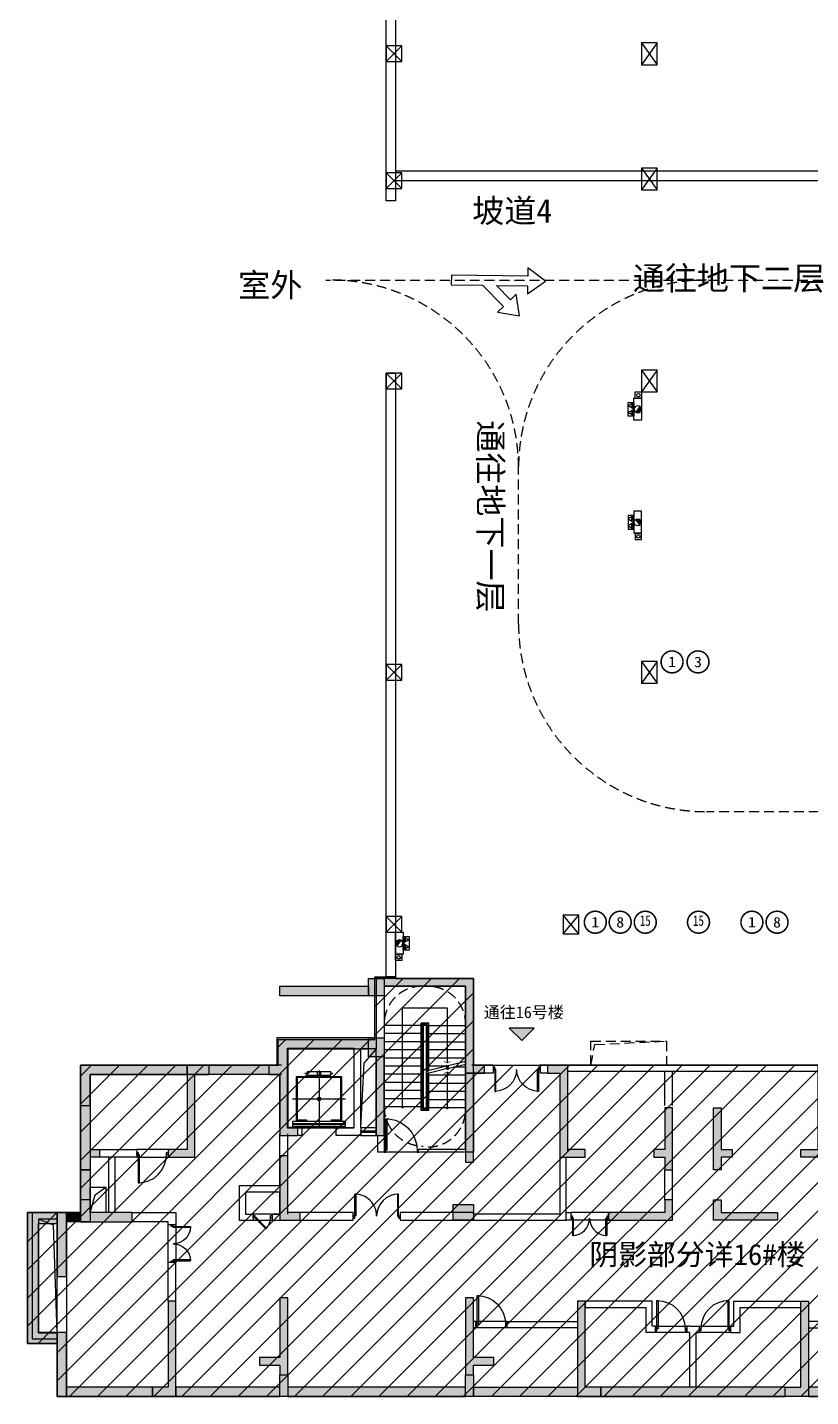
# Model space of a CAD drawing. Header units: millimetres. Extents: x -248992 to 1906102, y -24098 to 332602.
# Drawn here: x 739262 to 764266, y 94925 to 138641 of the extents above; entities that cross this region are included whole.
import ezdxf
from ezdxf.enums import TextEntityAlignment as Align

# ---------------------------------------------------------------- set-up
doc = ezdxf.new("R2010")
doc.units = ezdxf.units.MM
doc.header["$LTSCALE"] = 100
for name, pattern in [('A6-DK-B1F$0$HIDDEN2', [4.7625, 3.175, -1.5875]), ('X-BF-16$0$HIDDEN2', [4.7625, 3.175, -1.5875]), ('X-CORE-BF$0$HIDDEN2', [4.7625, 3.175, -1.5875]), ('X-CORE-BF$0$XG-14CORE-SF$0$X1-CORE-SF$0$HIDDEN2', [4.7625, 3.175, -1.5875])]:
    doc.linetypes.add(name, pattern=pattern)
for name, color, linetype in [('-ACO-TTLB', 153, 'Continuous'), ('16#-W-B1F$0$S-WALL-S', 4, 'Continuous'), ('16#-WTC-B1F$0$S-HATCH-X', 251, 'Continuous'), ('16#-WTC-B1F$0$S-WALL-S', 4, 'Continuous'), ('A-HATCH', 251, 'Continuous'), ('A-ROOM-IDEN', 31, 'Continuous'), ('A-WIND-IDEN', 244, 'Continuous'), ('A6-DK-B1F$0$A-TRACK', 77, 'A6-DK-B1F$0$HIDDEN2'), ('A6-W-B1$0$S-WALL-S', 4, 'Continuous'), ('TP-DK-1(xhs)$0$P-J-DIM-L', 70, 'Continuous'), ('TP-DK-1(xhs)$0$P-X-L', 240, 'Continuous'), ('TP-DK-1(xhs)$0$P-X-M', 2, 'Continuous'), ('TP-DK-1(xhs)$0$P-X-X', 1, 'Continuous'), ('X-BF-16$0$A-DOOR', 190, 'Continuous'), ('X-BF-16$0$A-ROOF', 140, 'Continuous'), ('X-BF-16$0$A-STAIR', 142, 'Continuous'), ('X-BF-16$0$A-WALL', 2, 'Continuous'), ('X-BF-16$0$xref(dwg引用图层)', 7, 'Continuous'), ('X-BF-16$0$XU-CORE-1F-N$0$A-DOOR', 190, 'Continuous'), ('X-BF-16$0$XU-CORE-SF$0$A-DOOR', 190, 'Continuous'), ('X-CORE-BF$0$A-HOLE-FLOR', 242, 'Continuous'), ('X-CORE-BF$0$A-INDEX', 134, 'Continuous'), ('X-CORE-BF$0$A-RAIL', 55, 'Continuous'), ('X-CORE-BF$0$A-STAIR', 142, 'Continuous'), ('X-CORE-BF$0$A-WALL', 2, 'Continuous'), ('X-CORE-BF$0$XU-CORE-28F-1F$0$A-STAIR', 142, 'Continuous'), ('X-CORE-BF$0$XU-CORE-SF$0$A-EVTR', 193, 'Continuous'), ('X-CORE-BF$0$XU-CORE-SF$0$XU-CORE-SF$0$A-DOOR', 190, 'Continuous'), ('X-CORE-BF$0$XU-CORE-SF$0$XU-CORE-SF$0$A-SILL', 135, 'Continuous'), ('X-CORE-BF$0$XU-CORE-SF$0$XU-CORE-SF$0$A-STAIR', 142, 'Continuous'), ('X-CORE-BF$0$XU-CORE-SF$0$XU-CORE-SF$0$A-WIND', 126, 'Continuous'), ('xref(dwg引用图层)', 7, 'Continuous')]:
    doc.layers.add(name, color=color, linetype=linetype)
doc.layers.add('A6-W-B1$0$S-EDIT', color=241, linetype='Continuous', plot=False)
doc.layers.add('X-CORE-BF$0$XG-14CORE-SF$0$X1-CORE-SF$0$-ACO-PLTW', color=220, linetype='X-CORE-BF$0$XG-14CORE-SF$0$X1-CORE-SF$0$HIDDEN2', plot=False)
doc.layers.add('LVTRY', color=6, linetype='Continuous', lineweight=18)
doc.layers.add('PUB_TEXT', color=7, linetype='Continuous', lineweight=15)
doc.styles.add('-黑体', font='simhei.ttf')
doc.styles.add('华文细黑', font='STXIHEI.TTF')

# ---------------------------------------------------------------- blocks, each defined once
blk = doc.blocks.new('*U285')
at = {"color": 0, "linetype": 'ByBlock', "lineweight": -2}
for points in [[(-85, 935), (-85, 35), (-50, 35), (-50, 935)], [(-1000, 35), (-950, 35), (-950, -35), (-1000, -35)], [(-50, 35), (0, 35), (0, -35), (-50, -35)]]:
    blk.add_lwpolyline(points, close=True, dxfattribs=at)
blk.add_arc((-50, 35), 900, 90, 180, dxfattribs=at)
blk = doc.blocks.new('*U291')
at = {"linetype": 'ByBlock', "lineweight": -2}
for points in [[(86, 735), (85, 35), (50, 35), (51, 735)], [(1416, 734), (1415, 34), (1450, 34), (1451, 734)], [(0, 35), (50, 35), (50, -35), (0, -35)], [(1450, 34), (1500, 34), (1500, -36), (1450, -36)]]:
    blk.add_lwpolyline(points, close=True, dxfattribs=at)
for centre, start, end in [((50, 35), 359.9503, 89.9503), ((1450, 34), 89.9503, 179.9503)]:
    blk.add_arc(centre, 700, start, end, dxfattribs=at)
blk = doc.blocks.new('X-CORE-BF$0$XU-CORE-SF$0$A-EVTR-a')
for p, q in [((-430, 1700), (-430, 1750)), ((0, 1825), (0, 0)), ((430, 1700), (430, 1750)), ((-380, 1725), (-430, 1725)), ((380, 1725), (430, 1725)), ((844, 915), (-844, 915)), ((550, 0), (-550, 0))]:
    blk.add_line(p, q)
for points in [[(-380, 1775), (380, 1775), (380, 1675), (-380, 1675)], [(844, 190), (844, 130), (-844, 130), (-844, 190)], [(844, 100), (844, 40), (-844, 40), (-844, 100)]]:
    blk.add_lwpolyline(points, close=True)
for points in [[(-731, 190), (-731, 1625), (731, 1625), (731, 190)], [(-700, 245), (-700, 1595), (700, 1595), (700, 245)], [(-400, 245), (-700, 245)], [(-400, 190), (-400, 245)], [(700, 245), (400, 245)], [(400, 245), (400, 190)]]:
    blk.add_lwpolyline(points)
blk.add_circle((0, 1725), 60)
blk.add_ellipse((0, 915), major_axis=(-60.1, 0), ratio=0.918919, start_param=-1.570796, end_param=4.712389)
blk = doc.blocks.new('*U236')
for p, q in [((-25, 0), (-25, 490)), ((25, 0), (25, 490))]:
    blk.add_line(p, q)
for points in [[(25, 490), (-25, 490), (-25, 440), (25, 440)], [(25, 490), (-25, 490), (-25, 440), (25, 440)], [(22, 487), (-22, 487), (-22, 443), (22, 443)], [(22, 487), (-22, 487), (-22, 443), (22, 443)], [(16, 395), (13, 395), (13, 399), (-16, 445), (-16, 450), (-13, 450), (-13, 446), (16, 400), (16, 395)], [(25, 0), (-25, 0), (-25, 50), (25, 50)], [(25, 0), (-25, 0), (-25, 50), (25, 50)], [(22, 3), (-22, 3), (-22, 47), (22, 47)], [(22, 3), (-22, 3), (-22, 47), (22, 47)], [(16, 295), (13, 295), (13, 299), (-16, 345), (-16, 350), (-13, 350), (-13, 346), (16, 300), (16, 295)], [(16, 195), (13, 195), (13, 199), (-16, 245), (-16, 250), (-13, 250), (-13, 246), (16, 200), (16, 195)], [(16, 95), (13, 95), (13, 99), (-16, 145), (-16, 150), (-13, 150), (-13, 146), (16, 100), (16, 95)]]:
    blk.add_lwpolyline(points, close=True)
blk = doc.blocks.new('*U237')
at = {"color": 0, "linetype": 'ByBlock', "lineweight": -2}
for points in [[(-85, 1035), (-85, 35), (-50, 35), (-50, 1035)], [(-1100, 35), (-1050, 35), (-1050, -35), (-1100, -35)], [(-50, 35), (0, 35), (0, -35), (-50, -35)]]:
    blk.add_lwpolyline(points, close=True, dxfattribs=at)
blk.add_arc((-50, 35), 1000, 90, 180, dxfattribs=at)
blk = doc.blocks.new('*U234')
blk.add_line((0, 1146), (0, 0))
at = {"const_width": 20}
blk.add_lwpolyline([(-103, 1092), (0, 1146), (103, 1092)], dxfattribs=at)
at = {"const_width": 45}
blk.add_lwpolyline([(-6, -22, 1), (6, 22, 1)], format="xyb", close=True, dxfattribs=at)
blk = doc.blocks.new('*U235')
blk.add_lwpolyline([(0, 0), (0, 3158), (1425, 3158), (1425, 1402)])
at = {"const_width": 20}
blk.add_lwpolyline([(1528, 1456), (1425, 1402), (1322, 1456)], dxfattribs=at)
at = {"const_width": 45}
blk.add_lwpolyline([(-6, -22, 1), (6, 22, 1)], format="xyb", close=True, dxfattribs=at)
blk = doc.blocks.new('X-CORE-BF')
at = {"layer": 'X-CORE-BF$0$A-HOLE-FLOR'}
blk.add_lwpolyline([(10090, 11610), (9693, 11157), (9580, 9100)], dxfattribs=at)
at = {"layer": 'X-CORE-BF$0$A-INDEX'}
for points in [[(12940, 11208), (12380, 11068), (12371, 10942), (12332, 11097), (12322, 10971), (11690, 10813)], [(12329, 11055), (11690, 10896)], [(12374, 10984), (12940, 11126)]]:
    blk.add_lwpolyline(points, dxfattribs=at)
at = {"layer": 'X-CORE-BF$0$A-RAIL'}
for points in [[(11765, 10914), (11765, 12435), (11515, 12435), (11515, 9655), (11765, 9655), (11765, 10832)], [(11715, 10819), (11715, 9705), (11565, 9705), (11565, 12385), (11715, 12385), (11715, 10902)]]:
    blk.add_lwpolyline(points, dxfattribs=at)
at = {"layer": 'X-CORE-BF$0$A-STAIR'}
blk.add_lwpolyline([(11590, 12360), (11590, 9730), (11690, 9730), (11690, 12360)], close=True, dxfattribs=at)
at = {"layer": 'X-CORE-BF$0$A-STAIR', "linetype": 'X-CORE-BF$0$HIDDEN2'}
for centre, radius, start, end in [((11540, 12410), 1200, 89.7585, 182.388), ((11740, 12410), 1200, 357.612, 90.2415), ((11590, 9760), 1250, 180, 270), ((11740, 9680), 1200, 270, 1.6924)]:
    blk.add_arc(centre, radius, start, end, dxfattribs=at)
at = {"layer": 'X-CORE-BF$0$A-WALL'}
for p, q in [((12940, 13610), (10340, 13610)), ((10340, 13610), (10340, 8410)), ((12940, 8410), (12940, 13610)), ((9380, 11610), (7260, 11610)), ((7260, 11610), (7260, 9100)), ((9380, 9100), (9380, 11610)), ((10090, 11610), (9580, 11610)), ((9580, 11610), (9580, 9100)), ((10090, 9100), (10090, 11610)), ((13190, 10890), (13190, 8310)), ((7260, 9100), (7710, 9100)), ((7710, 8850), (7583, 8850)), ((7710, 9100), (7710, 8850)), ((8810, 8850), (8810, 9100)), ((8810, 9100), (9380, 9100)), ((9600, 8850), (8810, 8850)), ((9580, 9100), (9600, 9100)), ((9600, 9100), (9600, 8850)), ((10090, 8850), (10090, 9100)), ((10090, 9100), (10090, 9100)), ((10140, 8850), (10090, 8850)), ((10140, 8310), (10140, 8850)), ((10340, 8310), (10140, 8310)), ((10340, 8410), (10340, 8410)), ((10340, 8410), (10340, 8310)), ((11440, 8310), (11440, 8410)), ((11440, 8410), (12940, 8410)), ((11660, 8310), (11440, 8310)), ((11780, 8310), (11660, 8310)), ((11660, 8310), (11660, 8310)), ((13190, 8310), (11780, 8310)), ((11780, 8310), (11780, 8310)), ((13190, 8510), (13190, 8510)), ((13190, 8510), (13190, 8310))]:
    blk.add_line(p, q, dxfattribs=at)
for points in [[(13190, 10890), (13190, 13860), (10090, 13860), (10090, 11610)], [(7010, 9100), (7010, 10790)]]:
    blk.add_lwpolyline(points, dxfattribs=at)
at = {"layer": 'X-CORE-BF$0$XG-14CORE-SF$0$X1-CORE-SF$0$-ACO-PLTW'}
blk.add_lwpolyline([(11740, 12410), (11540, 12410), (11540, 9680), (11740, 9680)], close=True, dxfattribs=at)
at = {"layer": 'X-CORE-BF$0$XU-CORE-28F-1F$0$A-STAIR'}
for p, q in [((11715, 11580), (11690, 11580)), ((12940, 11580), (11765, 11580)), ((11715, 11320), (11690, 11320)), ((11715, 11060), (11690, 11060)), ((12940, 11320), (11765, 11320)), ((12329, 11060), (11765, 11060)), ((12380, 11060), (12341, 11060)), ((12940, 11030), (12557, 11030)), ((11715, 10770), (11690, 10770)), ((11715, 10510), (11690, 10510)), ((12940, 10770), (11765, 10770)), ((12940, 10510), (11765, 10510)), ((11715, 10250), (11690, 10250)), ((12940, 10250), (11765, 10250)), ((11715, 9990), (11690, 9990)), ((11715, 9730), (11690, 9730)), ((12940, 9990), (11765, 9990)), ((12940, 9730), (11765, 9730))]:
    blk.add_line(p, q, dxfattribs=at)
for points in [[(11515, 12360), (10340, 12360)], [(11590, 12360), (11565, 12360)], [(11690, 12360), (11715, 12360)], [(11765, 12360), (12940, 12360)], [(11515, 12100), (10340, 12100)], [(11515, 11840), (10340, 11840)], [(11590, 12100), (11565, 12100)], [(11590, 11840), (11565, 11840)], [(11690, 12100), (11715, 12100)], [(11690, 11840), (11715, 11840)], [(11765, 12100), (12940, 12100)], [(11765, 11840), (12940, 11840)], [(11515, 11580), (10340, 11580)], [(11590, 11580), (11565, 11580)], [(11515, 11320), (10340, 11320)], [(11515, 11060), (10340, 11060)], [(11590, 11320), (11565, 11320)], [(11590, 11060), (11565, 11060)], [(11515, 10800), (10340, 10800)], [(11515, 10540), (10340, 10540)], [(11590, 10800), (11565, 10800)], [(11590, 10540), (11565, 10540)], [(11515, 10280), (10340, 10280)], [(11590, 10280), (11565, 10280)], [(11515, 10020), (10340, 10020)], [(11515, 9760), (10340, 9760)], [(11590, 10020), (11565, 10020)], [(11590, 9760), (11565, 9760)]]:
    blk.add_lwpolyline(points, dxfattribs=at)
at = {"layer": 'X-CORE-BF$0$XU-CORE-SF$0$XU-CORE-SF$0$A-SILL'}
for points in [[(9600, 9100), (10090, 9100)], [(9600, 8850), (10090, 8850)]]:
    blk.add_lwpolyline(points, dxfattribs=at)
at = {"layer": 'X-CORE-BF$0$XU-CORE-SF$0$XU-CORE-SF$0$A-STAIR'}
blk.add_lwpolyline([(11440, 8310), (10340, 8310)], dxfattribs=at)
at = {"layer": 'X-CORE-BF$0$A-INDEX'}
blk.add_blockref('*U235', (10927, 9760), dxfattribs=at)
at = {"layer": 'X-CORE-BF$0$A-INDEX', "xscale": -1}
blk.add_blockref('*U234', (12352, 9730), dxfattribs=at)
at = {"layer": 'X-CORE-BF$0$XU-CORE-SF$0$A-EVTR', "xscale": -1}
blk.add_blockref('X-CORE-BF$0$XU-CORE-SF$0$A-EVTR-a', (8260, 9100), dxfattribs=at)
at = {"layer": 'X-CORE-BF$0$XU-CORE-SF$0$XU-CORE-SF$0$A-DOOR', "extrusion": (0, 0, -1), "zscale": -1}
blk.add_blockref('*U237', (-10340, 8345), dxfattribs=at)
at = {"layer": 'X-CORE-BF$0$XU-CORE-SF$0$XU-CORE-SF$0$A-WIND', "rotation": 270}
blk.add_blockref('*U236', (9600, 8973), dxfattribs=at)
blk = doc.blocks.new('*U293')
at = {"linetype": 'ByBlock', "lineweight": -2}
for points in [[(0, -35), (50, -35), (50, 35), (0, 35)], [(1150, -36), (1200, -36), (1200, 34), (1150, 34)], [(84, -585), (85, -35), (50, -35), (49, -585)], [(1114, -586), (1115, -36), (1150, -36), (1149, -586)]]:
    blk.add_lwpolyline(points, close=True, dxfattribs=at)
for centre, start, end in [((50, -35), 269.9503, 359.9503), ((1150, -36), 179.9503, 269.9503)]:
    blk.add_arc(centre, 550, start, end, dxfattribs=at)
blk = doc.blocks.new('*U294')
at = {"linetype": 'ByBlock', "lineweight": -2}
for points in [[(0, -35), (50, -35), (50, 35), (0, 35)], [(1450, -36), (1500, -36), (1500, 34), (1450, 34)], [(84, -735), (85, -35), (50, -35), (49, -735)], [(1414, -736), (1415, -36), (1450, -36), (1449, -736)]]:
    blk.add_lwpolyline(points, close=True, dxfattribs=at)
for centre, start, end in [((50, -35), 269.9503, 359.9503), ((1450, -36), 179.9503, 269.9503)]:
    blk.add_arc(centre, 700, start, end, dxfattribs=at)
blk = doc.blocks.new('*U286')
at = {"linetype": 'ByBlock', "lineweight": -2}
for points in [[(0, -35), (50, -35), (50, 35), (0, 35)], [(1150, -36), (1200, -36), (1200, 34), (1150, 34)], [(84, -585), (85, -35), (50, -35), (49, -585)], [(1114, -586), (1115, -36), (1150, -36), (1149, -586)]]:
    blk.add_lwpolyline(points, close=True, dxfattribs=at)
for centre, start, end in [((50, -35), 269.9503, 359.9503), ((1150, -36), 179.9503, 269.9503)]:
    blk.add_arc(centre, 550, start, end, dxfattribs=at)
blk = doc.blocks.new('*U289')
at = {"color": 0, "linetype": 'ByBlock', "lineweight": -2}
for points in [[(50, -35), (0, -35), (0, 35), (50, 35)], [(1000, -35), (950, -35), (950, 35), (1000, 35)], [(85, -935), (85, -35), (50, -35), (50, -935)]]:
    blk.add_lwpolyline(points, close=True, dxfattribs=at)
blk.add_arc((50, -35), 900, 270, 0, dxfattribs=at)
blk = doc.blocks.new('*U290')
at = {"linetype": 'ByBlock', "lineweight": -2}
for points in [[(-600, 35), (-550, 35), (-550, -35), (-600, -35)], [(-428, 364), (-75, 10), (-50, 35), (-404, 389)], [(-50, 35), (0, 35), (0, -35), (-50, -35)]]:
    blk.add_lwpolyline(points, close=True, dxfattribs=at)
blk.add_arc((-50, 35), 500, 135, 180, dxfattribs=at)
blk = doc.blocks.new('X-BF-16')
blk.add_lwpolyline([(1550, 6390), (1550, 8150)])
at = {"layer": 'X-BF-16$0$A-ROOF', "color": 1, "ltscale": 0.5}
for points in [[(950, 7193), (1450, 7193), (1450, 6393), (950, 6393)], [(-100, 6180), (-700, 6180), (-700, 2550), (-100, 2550)], [(-100, 6180), (-700, 6180), (-700, 2550), (-100, 2550)]]:
    blk.add_lwpolyline(points, close=True, dxfattribs=at)
for points in [[(950, 6393), (1116, 6957), (1450, 7193)], [(-100, 2550), (-221, 5983), (-700, 6180)]]:
    blk.add_lwpolyline(points, dxfattribs=at)
at = {"layer": 'X-BF-16$0$A-STAIR'}
for p, q in [((3440, 8400), (2440, 8400)), ((2440, 8150), (3440, 8150)), ((6760, 6340), (6160, 6340)), ((6160, 6140), (6760, 6140)), ((17500, 6390), (16300, 6390)), ((17500, 6140), (16300, 6140)), ((3440, 4790), (3440, 5990)), ((3690, 5990), (3690, 4790)), ((14263, 2910), (13263, 2910)), ((14263, 2710), (13263, 2710)), ((19000, 2760), (20000, 2760)), ((20400, 2760), (21400, 2760)), ((20000, 2560), (19000, 2560)), ((21400, 2560), (20400, 2560))]:
    blk.add_line(p, q, dxfattribs=at)
at = {"layer": 'X-BF-16$0$A-WALL'}
for p, q in [((13820, 11090), (13820, 10840)), ((15320, 11091), (15320, 10841)), ((7010, 6340), (6760, 6340)), ((21400, 2760), (21400, 2560))]:
    blk.add_line(p, q, dxfattribs=at)
at = {"layer": 'X-BF-16$0$A-WALL', "color": 1, "linetype": 'X-BF-16$0$HIDDEN2'}
blk.add_lwpolyline([(16940, 11860), (19350, 11860), (19350, 11090), (16940, 11090)], close=True, dxfattribs=at)
blk.add_lwpolyline([(16940, 11090), (17064, 11751), (19350, 11860)], dxfattribs=at)
at = {"layer": 'X-BF-16$0$A-WALL'}
for points in [[(7060, 11090), (650, 11090), (650, 6390), (-900, 6390), (-900, 2350), (-100, 2350)], [(13820, 11090), (13140, 11090)], [(16200, 8340), (16200, 11090), (15320, 11090)], [(24200, 11090), (16200, 11090)], [(7060, 10790), (950, 10790), (950, 6090), (200, 6090), (200, 740)], [(13820, 10840), (12950, 10840)], [(15550, 10840), (15320, 10840)], [(24200, 10890), (16200, 10890)], [(19300, 9800), (19300, 10890)], [(19550, 9800), (19550, 10890)], [(7010, 7240), (7010, 8900)], [(9350, 6140), (9350, 6390), (7260, 6390), (7260, 8900)], [(1250, 8400), (2440, 8400), (2440, 8150), (1250, 8150)], [(1550, 6390), (1550, 8150)], [(1750, 6390), (1750, 8150)], [(15950, 8150), (15950, 6340), (13190, 6340), (13190, 6390), (10850, 6390), (10850, 6140), (16150, 6140), (16150, 8150)], [(19300, 6790), (19300, 7750)], [(19550, 6790), (19550, 7750)], [(7010, 7240), (5710, 7240), (5710, 6140), (6160, 6140)], [(6760, 6340), (7010, 6340), (7010, 7040), (5910, 7040), (5910, 6340), (6160, 6340)], [(7260, 6340), (7260, 7240)], [(-100, 510), (-100, 6180), (-700, 6180), (-700, 2550), (-100, 2550)], [(2300, 6390), (3690, 6390), (3690, 5990), (3440, 5990)], [(6160, 6340), (6160, 6140)], [(6760, 6340), (6760, 6140)], [(6760, 6140), (7260, 6140)], [(7060, 6140), (9350, 6140)], [(16150, 6390), (16300, 6390), (16300, 6140), (16150, 6140)], [(17592, 6140), (17500, 6140), (17500, 6390), (17592, 6390)], [(3440, 5990), (3440, 6090), (2300, 6090)], [(3690, 3560), (3690, 4790), (3440, 4790)], [(3440, 3560), (3440, 4790)], [(19000, 2560), (19000, 2760), (18900, 2760), (18900, 3560), (16760, 3560), (16760, 3360), (18700, 3360)], [(21400, 2760), (21500, 2760), (21500, 3560), (23640, 3560)], [(23640, 3360), (23640, 3560)], [(19000, 2560), (18700, 2560), (18700, 3360)], [(21400, 2560), (21700, 2560), (21700, 3360), (23640, 3360)], [(13263, 2710), (13263, 2910), (13190, 2910)], [(13263, 2710), (13190, 2710), (13190, 2910)], [(16510, 2710), (14263, 2710), (14263, 2910), (16510, 2910), (16510, 2710)], [(20100, 2760), (20000, 2760), (20000, 2560)], [(20100, 2760), (20400, 2760), (20400, 2560)], [(26137, 2710), (26137, 2910), (23890, 2910)], [(23890, 2910), (23890, 2710)], [(23890, 2710), (26137, 2710)], [(20100, 810), (20100, 2560), (20000, 2560)], [(20300, 810), (20300, 2560), (20400, 2560)]]:
    blk.add_lwpolyline(points, dxfattribs=at)
at = {"layer": 'X-BF-16$0$A-DOOR', "rotation": 180}
blk.add_blockref('*U290', (6160, 6255), dxfattribs=at)
at = {"layer": 'X-BF-16$0$xref(dwg引用图层)'}
blk.add_blockref('X-CORE-BF', (0, 0), dxfattribs=at)
at = {"layer": 'X-BF-16$0$XU-CORE-1F-N$0$A-DOOR', "xscale": -1}
for name, p, rotation in [('*U291', (13820, 10990), 180), ('*U293', (3570, 5990), 89.95026287911199)]:
    blk.add_blockref(name, p, dxfattribs=dict(at, rotation=rotation))
at = {"layer": 'X-BF-16$0$XU-CORE-1F-N$0$A-DOOR', "rotation": 180}
blk.add_blockref('*U294', (10850, 6241), dxfattribs=at)
at = {"layer": 'X-BF-16$0$XU-CORE-1F-N$0$A-DOOR'}
blk.add_blockref('*U286', (16300, 6241), dxfattribs=at)
at = {"layer": 'X-BF-16$0$XU-CORE-SF$0$A-DOOR', "extrusion": (0, 0, -1), "xscale": -1, "zscale": -1}
for name, p in [('*U289', (-2440, 8269)), ('*U285', (-21400, 2644))]:
    blk.add_blockref(name, p, dxfattribs=at)
at = {"layer": 'X-BF-16$0$XU-CORE-SF$0$A-DOOR', "extrusion": (0, 0, -1), "zscale": -1}
for p in [(-13263, 2800), (-19000, 2644)]:
    blk.add_blockref('*U285', p, dxfattribs=at)
blk = doc.blocks.new('16#-W-B1F', base_point=(-68204, -144150))
at = {"layer": '16#-W-B1F$0$S-WALL-S', "color": 0, "linetype": 'ByBlock'}
blk.add_line((-58364, -130840), (-61194, -130840), dxfattribs=at)
for points in [[(-61194, -130540), (-58364, -130540), (-58364, -130840), (-61194, -130840)], [(-57864, -130290), (-57864, -130840), (-58364, -130840), (-58364, -130290)], [(-38144, -130290), (-38144, -130840), (-37644, -130840), (-37644, -130290)], [(-57864, -132190), (-57864, -132790), (-58364, -132790), (-58364, -132190)], [(-38144, -132290), (-38144, -132790), (-37644, -132790), (-37644, -132290)], [(-67554, -133060), (-67554, -134350), (-67254, -134350), (-67254, -133360), (-64154, -133360), (-64154, -133060)], [(-64764, -136000), (-63904, -136000), (-63904, -133360), (-63454, -133360), (-63454, -133060), (-64154, -133060), (-64154, -135750), (-64764, -135750)], [(-63454, -133060), (-61544, -133060), (-61544, -133360), (-63454, -133360)], [(-55264, -136160), (-55014, -136160), (-55014, -133310), (-55264, -133310)], [(-52254, -136000), (-51444, -136000), (-51444, -135750), (-52004, -135750), (-52004, -133060), (-52654, -133060), (-52654, -133310), (-52254, -133310)], [(-43754, -136000), (-44564, -136000), (-44564, -135750), (-44004, -135750), (-44004, -133060), (-43354, -133060), (-43354, -133310), (-43754, -133310)], [(-40744, -136160), (-40994, -136160), (-40994, -133310), (-40744, -133310)], [(-31244, -136000), (-32104, -136000), (-32104, -133310), (-32554, -133310), (-32554, -133060), (-31854, -133060), (-31854, -135750), (-31244, -135750)], [(-67254, -135750), (-66954, -135750), (-66954, -136000), (-67254, -136000), (-67254, -136400), (-67554, -136400), (-67554, -134350), (-67254, -134350)], [(-48904, -135750), (-49254, -135750), (-49254, -136000), (-48904, -136000), (-48904, -136400), (-48654, -136400), (-48654, -134415), (-48904, -134415)], [(-47104, -135750), (-46754, -135750), (-46754, -136000), (-47104, -136000), (-47104, -136400), (-47354, -136400), (-47354, -134415), (-47104, -134415)], [(-28704, -135750), (-29054, -135750), (-29054, -136000), (-28704, -136000), (-28704, -136400), (-28454, -136400), (-28454, -134350), (-28704, -134350)], [(-60544, -137760), (-60944, -137760), (-60944, -135950), (-61194, -135950), (-61194, -138010), (-60544, -138010)], [(-35464, -137760), (-35064, -137760), (-35064, -135950), (-34814, -135950), (-34814, -138010), (-35464, -138010)], [(-67554, -136400), (-67254, -136400), (-67254, -137360), (-67554, -137360)], [(-28454, -136400), (-28704, -136400), (-28704, -137360), (-28454, -137360)], [(-67554, -137360), (-67554, -138060), (-65904, -138060), (-65904, -137760), (-67254, -137760), (-67254, -137360)], [(-55014, -137510), (-55014, -138010), (-55664, -138010), (-55664, -137510)], [(-48904, -137360), (-48904, -137760), (-50704, -137760), (-50704, -138010), (-48654, -138010), (-48654, -137360)], [(-47104, -137360), (-47104, -137760), (-45304, -137760), (-45304, -138010), (-47354, -138010), (-47354, -137360)], [(-40344, -137510), (-40344, -138010), (-40994, -138010), (-40994, -137510)], [(-28454, -137360), (-28454, -138010), (-30104, -138010), (-30104, -137760), (-28704, -137760), (-28704, -137360)], [(-68304, -138110), (-68304, -137760), (-69254, -137760), (-69254, -141940), (-68304, -141940), (-68304, -141590), (-68904, -141590), (-68904, -138110)], [(-68304, -137760), (-68304, -139810), (-68004, -139810), (-68004, -137760)], [(-68004, -137760), (-67554, -137760), (-67554, -138060), (-68004, -138060)], [(-27954, -137760), (-28454, -137760), (-28454, -138010), (-27954, -138010)], [(-27704, -137760), (-27704, -139810), (-27954, -139810), (-27954, -137760)], [(-65264, -143640), (-64514, -143640), (-64514, -140590), (-64764, -140590), (-64764, -143340), (-65264, -143340)], [(-60944, -142940), (-60944, -140490), (-61194, -140490), (-61194, -142390), (-61844, -142390), (-61844, -142640), (-61194, -142640), (-61194, -142940)], [(-55014, -140490), (-55264, -140490), (-55264, -142940), (-55014, -142940), (-55014, -142640), (-54364, -142640), (-54364, -142390), (-55014, -142390)], [(-50944, -143640), (-50944, -143340), (-51444, -143340), (-51444, -140590), (-51694, -140590), (-51694, -143640)], [(-45064, -143640), (-45064, -143340), (-44564, -143340), (-44564, -140590), (-44314, -140590), (-44314, -143640)], [(-40994, -140490), (-40744, -140490), (-40744, -142940), (-40994, -142940), (-40994, -142640), (-41644, -142640), (-41644, -142390), (-40994, -142390)], [(-35064, -142940), (-35064, -140490), (-34814, -140490), (-34814, -142390), (-34164, -142390), (-34164, -142640), (-34814, -142640), (-34814, -142940)], [(-30744, -143640), (-31494, -143640), (-31494, -140590), (-31244, -140590), (-31244, -143340), (-30744, -143340)], [(-68004, -143640), (-68004, -141590), (-68304, -141590), (-68304, -143640)], [(-27954, -143640), (-27954, -141590), (-27704, -141590), (-27704, -143640)], [(-61194, -142940), (-60944, -142940), (-60944, -143640), (-61194, -143640)], [(-55264, -142940), (-55014, -142940), (-55014, -143640), (-55264, -143640)], [(-40744, -142940), (-40994, -142940), (-40994, -143640), (-40744, -143640)], [(-34814, -142940), (-35064, -142940), (-35064, -143640), (-34814, -143640)], [(-65264, -143340), (-68004, -143340), (-68004, -143640), (-65264, -143640)], [(-64514, -143640), (-61194, -143640), (-61194, -143340), (-64514, -143340)], [(-55264, -143340), (-60944, -143340), (-60944, -143640), (-55264, -143640)], [(-55014, -143340), (-51694, -143340), (-51694, -143640), (-55014, -143640)], [(-45064, -143340), (-50944, -143340), (-50944, -143640), (-45064, -143640)], [(-40994, -143340), (-44314, -143340), (-44314, -143640), (-40994, -143640)], [(-40744, -143340), (-35064, -143340), (-35064, -143640), (-40744, -143640)], [(-31494, -143640), (-34814, -143640), (-34814, -143340), (-31494, -143340)], [(-30744, -143340), (-27954, -143340), (-27954, -143640), (-30744, -143640)]]:
    blk.add_lwpolyline(points, close=True, dxfattribs=at)
for points in [[(-57864, -130290), (-57864, -130540), (-55264, -130540), (-55264, -133310), (-54664, -133310), (-54664, -133060), (-55014, -133060), (-55014, -130290), (-57864, -130290)], [(-38144, -130290), (-38144, -130540), (-40744, -130540), (-40744, -133310), (-41344, -133310), (-41344, -133060), (-40994, -133060), (-40994, -130290), (-38144, -130290)], [(-58214, -132190), (-58214, -132190), (-61294, -132190), (-61294, -133060), (-61544, -133060), (-61544, -133360), (-61194, -133360), (-61194, -135300), (-60621, -135300), (-60621, -135050), (-60944, -135050), (-60944, -132540), (-58364, -132540)], [(-37644, -132290), (-34814, -132290), (-34814, -133060), (-34464, -133060), (-34464, -133310), (-34814, -133310), (-34814, -135300), (-35387, -135300), (-35387, -135050), (-35064, -135050), (-35064, -132540), (-37644, -132540)], [(-58114, -132790), (-58114, -135300), (-57864, -135300), (-57864, -132790), (-58114, -132790)], [(-37894, -132790), (-37894, -135300), (-38144, -135300), (-38144, -132790), (-37894, -132790)]]:
    blk.add_lwpolyline(points, dxfattribs=at)
blk = doc.blocks.new('16#-WTC-B1F', base_point=(-68204, -144150))
at = {"layer": '16#-WTC-B1F$0$S-HATCH-X'}
h = blk.add_hatch(color=256, dxfattribs=at)
h.dxf.hatch_style = 1
h.paths.add_polyline_path([(-58364, -130840), (-58364, -130540), (-61194, -130540), (-61194, -130840)])
h = blk.add_hatch(color=256, dxfattribs=at)
h.dxf.hatch_style = 1
h.paths.add_polyline_path([(-57864, -130290), (-58364, -130290), (-58364, -130840), (-57864, -130840)])
h = blk.add_hatch(color=256, dxfattribs=at)
h.dxf.hatch_style = 1
h.paths.add_polyline_path([(-55014, -130290), (-57864, -130290), (-57864, -130540), (-55264, -130540), (-55264, -133310), (-55014, -133310), (-54664, -133310), (-54664, -133060), (-55014, -133060)])
h = blk.add_hatch(color=256, dxfattribs=at)
h.dxf.hatch_style = 1
h.paths.add_polyline_path([(-58364, -132190), (-61294, -132190), (-61294, -133060), (-61544, -133060), (-61544, -133360), (-61194, -133360), (-61194, -135300), (-60621, -135300), (-60621, -135050), (-60944, -135050), (-60944, -132540), (-58364, -132540)])
h = blk.add_hatch(color=256, dxfattribs=at)
h.dxf.hatch_style = 1
h.paths.add_polyline_path([(-57864, -132190), (-58364, -132190), (-58364, -132790), (-57864, -132790)])
h = blk.add_hatch(color=256, dxfattribs=at)
h.dxf.hatch_style = 1
h.paths.add_polyline_path([(-57864, -132790), (-58114, -132790), (-58114, -135300), (-57864, -135300)])
h = blk.add_hatch(color=256, dxfattribs=at)
h.dxf.hatch_style = 1
h.paths.add_polyline_path([(-67554, -133060), (-67554, -134350), (-67254, -134350), (-67254, -133360), (-64154, -133360), (-64154, -133060)])
h = blk.add_hatch(color=256, dxfattribs=at)
h.dxf.hatch_style = 1
h.paths.add_polyline_path([(-64764, -136000), (-63904, -136000), (-63904, -133360), (-63454, -133360), (-63454, -133060), (-64154, -133060), (-64154, -135750), (-64764, -135750)])
h = blk.add_hatch(color=256, dxfattribs=at)
h.dxf.hatch_style = 1
h.paths.add_polyline_path([(-63454, -133060), (-61544, -133060), (-61544, -133360), (-63454, -133360)])
h = blk.add_hatch(color=256, dxfattribs=at)
h.dxf.hatch_style = 1
h.paths.add_polyline_path([(-55264, -136160), (-55264, -133310), (-55014, -133310), (-55014, -136160)])
h = blk.add_hatch(color=256, dxfattribs=at)
h.dxf.hatch_style = 1
h.paths.add_polyline_path([(-52254, -136000), (-51444, -136000), (-51444, -135750), (-52004, -135750), (-52004, -133060), (-52654, -133060), (-52654, -133310), (-52254, -133310)])
h = blk.add_hatch(color=256, dxfattribs=at)
h.dxf.hatch_style = 1
h.paths.add_polyline_path([(-43754, -136000), (-44564, -136000), (-44564, -135750), (-44004, -135750), (-44004, -133060), (-43354, -133060), (-43354, -133310), (-43754, -133310)])
h = blk.add_hatch(color=256, dxfattribs=at)
h.dxf.hatch_style = 1
h.paths.add_polyline_path([(-67254, -135750), (-66954, -135750), (-66954, -136000), (-67254, -136000), (-67254, -136400), (-67554, -136400), (-67554, -134350), (-67254, -134350)])
h = blk.add_hatch(color=256, dxfattribs=at)
h.dxf.hatch_style = 1
h.paths.add_polyline_path([(-48904, -135750), (-49254, -135750), (-49254, -136000), (-48904, -136000), (-48904, -136400), (-48654, -136400), (-48654, -134415), (-48904, -134415)])
h = blk.add_hatch(color=256, dxfattribs=at)
h.dxf.hatch_style = 1
h.paths.add_polyline_path([(-47104, -135750), (-46754, -135750), (-46754, -136000), (-47104, -136000), (-47104, -136400), (-47354, -136400), (-47354, -134415), (-47104, -134415)])
h = blk.add_hatch(color=256, dxfattribs=at)
h.dxf.hatch_style = 1
h.paths.add_polyline_path([(-60544, -137760), (-60944, -137760), (-60944, -135950), (-61194, -135950), (-61194, -138010), (-60544, -138010)])
h = blk.add_hatch(color=256, dxfattribs=at)
h.dxf.hatch_style = 1
h.paths.add_polyline_path([(-67554, -136400), (-67254, -136400), (-67254, -137360), (-67554, -137360)])
h = blk.add_hatch(color=256, dxfattribs=at)
h.dxf.hatch_style = 1
h.paths.add_polyline_path([(-67554, -137360), (-67554, -138060), (-65904, -138060), (-65904, -137760), (-67254, -137760), (-67254, -137360)])
h = blk.add_hatch(color=256, dxfattribs=at)
h.dxf.hatch_style = 1
h.paths.add_polyline_path([(-55664, -138010), (-55664, -137510), (-55014, -137510), (-55014, -138010)])
h = blk.add_hatch(color=256, dxfattribs=at)
h.dxf.hatch_style = 1
h.paths.add_polyline_path([(-48904, -137360), (-48904, -137760), (-50704, -137760), (-50704, -138010), (-48654, -138010), (-48654, -137360)])
h = blk.add_hatch(color=256, dxfattribs=at)
h.dxf.hatch_style = 1
h.paths.add_polyline_path([(-47104, -137360), (-47104, -137760), (-45304, -137760), (-45304, -138010), (-47354, -138010), (-47354, -137360)])
h = blk.add_hatch(color=256, dxfattribs=at)
h.dxf.hatch_style = 1
h.paths.add_polyline_path([(-68304, -138110), (-68304, -137760), (-69254, -137760), (-69254, -141940), (-68304, -141940), (-68304, -141590), (-68904, -141590), (-68904, -138110)])
h = blk.add_hatch(color=256, dxfattribs=at)
h.dxf.hatch_style = 1
h.paths.add_polyline_path([(-68304, -137760), (-68304, -139810), (-68004, -139810), (-68004, -137760)])
h = blk.add_hatch(color=256, dxfattribs=at)
h.dxf.hatch_style = 1
h.paths.add_polyline_path([(-68004, -137760), (-67554, -137760), (-67554, -138060), (-68004, -138060)])
h = blk.add_hatch(color=256, dxfattribs=at)
h.dxf.hatch_style = 1
h.paths.add_polyline_path([(-65264, -143640), (-64514, -143640), (-64514, -140590), (-64764, -140590), (-64764, -143340), (-65264, -143340)])
h = blk.add_hatch(color=256, dxfattribs=at)
h.dxf.hatch_style = 1
h.paths.add_polyline_path([(-60944, -142940), (-60944, -140490), (-61194, -140490), (-61194, -142390), (-61844, -142390), (-61844, -142640), (-61194, -142640), (-61194, -142940)])
h = blk.add_hatch(color=256, dxfattribs=at)
h.dxf.hatch_style = 1
h.paths.add_polyline_path([(-55014, -140490), (-55264, -140490), (-55264, -142940), (-55014, -142940), (-55014, -142640), (-54364, -142640), (-54364, -142390), (-55014, -142390)])
h = blk.add_hatch(color=256, dxfattribs=at)
h.dxf.hatch_style = 1
h.paths.add_polyline_path([(-50944, -143640), (-50944, -143340), (-51444, -143340), (-51444, -140590), (-51694, -140590), (-51694, -143640)])
h = blk.add_hatch(color=256, dxfattribs=at)
h.dxf.hatch_style = 1
h.paths.add_polyline_path([(-45064, -143640), (-45064, -143340), (-44564, -143340), (-44564, -140590), (-44314, -140590), (-44314, -143640)])
h = blk.add_hatch(color=256, dxfattribs=at)
h.dxf.hatch_style = 1
h.paths.add_polyline_path([(-68004, -143640), (-68004, -141590), (-68304, -141590), (-68304, -143640)])
h = blk.add_hatch(color=256, dxfattribs=at)
h.dxf.hatch_style = 1
h.paths.add_polyline_path([(-61194, -142940), (-60944, -142940), (-60944, -143640), (-61194, -143640)])
h = blk.add_hatch(color=256, dxfattribs=at)
h.dxf.hatch_style = 1
h.paths.add_polyline_path([(-55264, -142940), (-55014, -142940), (-55014, -143640), (-55264, -143640)])
h = blk.add_hatch(color=256, dxfattribs=at)
h.dxf.hatch_style = 1
h.paths.add_polyline_path([(-65264, -143340), (-68004, -143340), (-68004, -143640), (-65264, -143640)])
h = blk.add_hatch(color=256, dxfattribs=at)
h.dxf.hatch_style = 1
h.paths.add_polyline_path([(-64514, -143640), (-61194, -143640), (-61194, -143340), (-64514, -143340)])
h = blk.add_hatch(color=256, dxfattribs=at)
h.dxf.hatch_style = 1
h.paths.add_polyline_path([(-55264, -143340), (-60944, -143340), (-60944, -143640), (-55264, -143640)])
h = blk.add_hatch(color=256, dxfattribs=at)
h.dxf.hatch_style = 1
h.paths.add_polyline_path([(-55014, -143340), (-51694, -143340), (-51694, -143640), (-55014, -143640)])
h = blk.add_hatch(color=256, dxfattribs=at)
h.dxf.hatch_style = 1
h.paths.add_polyline_path([(-45064, -143340), (-50944, -143340), (-50944, -143640), (-45064, -143640)])
h = blk.add_hatch(color=256, dxfattribs=at)
h.dxf.hatch_style = 1
h.paths.add_polyline_path([(-40994, -143340), (-44314, -143340), (-44314, -143640), (-40994, -143640)])
at = {"layer": '16#-WTC-B1F$0$S-WALL-S', "color": 0, "linetype": 'ByBlock'}
blk.add_blockref('16#-W-B1F', (-68204, -144150), dxfattribs=at)
blk = doc.blocks.new('BF1')
at = {"layer": 'xref(dwg引用图层)'}
blk.add_blockref('16#-WTC-B1F', (-1905, 94415), dxfattribs=at)
blk = doc.blocks.new('TP-DK-1(xhs)$0$PG01.1')
at = {"color": 1}
for p, q in [((108, 187), (0, 0)), ((80, 72), (66, 58)), ((89, 72), (66, 48)), ((99, 72), (66, 39)), ((109, 72), (66, 29)), ((118, 72), (66, 20)), ((128, 72), (66, 10)), ((138, 72), (66, 0)), ((147, 72), (76, 0)), ((150, 65), (85, 0)), ((150, 56), (94, 0)), ((150, 46), (104, 0)), ((216, 0), (108, 187)), ((150, 36), (114, 0)), ((150, 27), (123, 0)), ((150, 17), (133, 0)), ((150, 8), (142, 0)), ((324, 187), (216, 0)), ((296, 72), (282, 58)), ((305, 72), (282, 48)), ((315, 72), (282, 39)), ((325, 72), (282, 29)), ((334, 72), (282, 20)), ((344, 72), (282, 10)), ((354, 72), (282, 0)), ((363, 72), (292, 0)), ((366, 65), (301, 0)), ((366, 56), (310, 0)), ((366, 46), (320, 0)), ((432, 0), (324, 187)), ((366, 36), (330, 0)), ((366, 27), (339, 0)), ((366, 17), (349, 0)), ((366, 8), (358, 0))]:
    blk.add_line(p, q, dxfattribs=at)
at = {"color": 2}
for p, q in [((0, 0), (216, 0)), ((216, 0), (432, 0))]:
    blk.add_line(p, q, dxfattribs=at)
at = {"color": 1}
for points in [[(0, 0), (436, 0), (436, 190), (0, 190)], [(66, 72), (150, 72), (150, 0), (66, 0)], [(282, 72), (366, 72), (366, 0), (282, 0)]]:
    blk.add_lwpolyline(points, close=True, dxfattribs=at)
blk = doc.blocks.new('TP-DK-1(xhs)$0$PG02.4')
blk.add_hatch(color=1).paths.add_polyline_path([(265, 48, 0.699012), (461, 120, 0.141488), (444, 179)])
at = {"color": 1}
blk.add_line((265, 48), (444, 179), dxfattribs=at)
blk.add_lwpolyline([(0, 0), (700, 0), (700, 240), (0, 240)], close=True, dxfattribs=at)
blk.add_circle((350, 120), 111, dxfattribs=at)
blk = doc.blocks.new('TP-DK-1(xhs)')
at = {"layer": 'TP-DK-1(xhs)$0$P-J-DIM-L', "color": 8, "true_color": 0x808080}
for points in [[(16650, 126800), (16450, 126800), (16450, 127000), (16650, 127000)], [(16650, 122490), (16450, 122490), (16450, 122290), (16650, 122290)], [(8800, 109050), (9000, 109050), (9000, 108850), (8800, 108850)]]:
    blk.add_lwpolyline(points, close=True, dxfattribs=at)
at = {"layer": 'TP-DK-1(xhs)$0$P-X-L'}
for centre in [(16550, 126900), (16550, 122390), (8900, 108950)]:
    blk.add_circle(centre, 55, dxfattribs=at)
at = {"layer": 'TP-DK-1(xhs)$0$P-X-M', "extrusion": (0, 0, -1), "zscale": -1}
for p, rotation in [((-16410, 126668), 270), ((-9040, 109182), 90)]:
    blk.add_blockref('TP-DK-1(xhs)$0$PG01.1', p, dxfattribs=dict(at, rotation=rotation))
at = {"layer": 'TP-DK-1(xhs)$0$P-X-M', "extrusion": (0, 0, -1), "xscale": -1, "zscale": -1, "rotation": 270}
blk.add_blockref('TP-DK-1(xhs)$0$PG01.1', (-16410, 122622), dxfattribs=at)
at = {"layer": 'TP-DK-1(xhs)$0$P-X-X', "xscale": -1}
for p, rotation in [((16650, 126800), 90), ((8800, 109050), 270)]:
    blk.add_blockref('TP-DK-1(xhs)$0$PG02.4', p, dxfattribs=dict(at, rotation=rotation))
at = {"layer": 'TP-DK-1(xhs)$0$P-X-X', "rotation": 90}
blk.add_blockref('TP-DK-1(xhs)$0$PG02.4', (16650, 122490), dxfattribs=at)
blk = doc.blocks.new('A6-W-B1$0$Z-1')
at = {"layer": 'A6-W-B1$0$S-EDIT'}
for p, q in [((91833, 54151), (92533, 54651)), ((91833, 54651), (92533, 54151))]:
    blk.add_line(p, q, dxfattribs=at)
at = {"layer": 'A6-W-B1$0$S-WALL-S', "color": 0, "linetype": 'ByBlock', "lineweight": -2}
blk.add_lwpolyline([(91833, 54651), (91833, 54151), (92533, 54151), (92533, 54651), (91833, 54651)], dxfattribs=at)
blk = doc.blocks.new('A6-W-B1$0$Z-3')
at = {"layer": 'A6-W-B1$0$S-EDIT'}
for p, q in [((-250, 250), (250, -250)), ((250, 250), (-250, -250))]:
    blk.add_line(p, q, dxfattribs=at)
at = {"layer": 'A6-W-B1$0$S-WALL-S', "color": 0, "linetype": 'ByBlock', "lineweight": -2}
blk.add_lwpolyline([(250, 250), (-250, 250), (-250, -250), (250, -250), (250, 250)], dxfattribs=at)
blk = doc.blocks.new('A6-W-B1$0$Z-2')
at = {"layer": 'A6-W-B1$0$S-EDIT'}
for p, q in [((72869, 44139), (73369, 43539)), ((73369, 44139), (72869, 43539))]:
    blk.add_line(p, q, dxfattribs=at)
at = {"layer": 'A6-W-B1$0$S-WALL-S', "color": 0, "linetype": 'ByBlock', "lineweight": -2}
blk.add_lwpolyline([(73369, 44139), (72869, 44139), (72869, 43539), (73369, 43539), (73369, 44139)], dxfattribs=at)
blk = doc.blocks.new('A6-W-B1', base_point=(85957, 40190))
at = {"layer": 'A6-W-B1$0$S-WALL-S'}
for points in [[(94757, 173290), (94457, 173290), (94457, 188715), (94757, 188715), (94757, 173290)], [(108407, 188730), (108407, 181230), (130107, 181230), (130107, 162780), (122407, 162780), (122407, 174240), (94757, 174240), (94757, 173940), (122107, 173940), (122107, 162480), (130407, 162480), (130407, 181530), (108707, 181530), (108707, 188730), (108407, 188730)], [(94457, 167790), (94757, 167790), (94757, 148515), (94457, 148515), (94457, 167790)]]:
    blk.add_lwpolyline(points, dxfattribs=at)
for p in [(94707, 177990), (94707, 173940), (94707, 167540), (94707, 158240), (94707, 150190)]:
    blk.add_blockref('A6-W-B1$0$Z-3', p, dxfattribs=at)
for name, p, rotation in [('A6-W-B1$0$Z-1', (48456, 270173), 270), ('A6-W-B1$0$Z-1', (48456, 266173), 270), ('A6-W-B1$0$Z-1', (48456, 259723), 270), ('A6-W-B1$0$Z-1', (48456, 250423), 270), ('A6-W-B1$0$Z-2', (173477, 194029), 180)]:
    blk.add_blockref(name, p, dxfattribs=dict(at, rotation=rotation))
blk = doc.blocks.new('A6-DK-B1F$0$gsethsergtyf')
at = {"layer": 'A6-DK-B1F$0$A-TRACK'}
for p, q in [((6575, 130575), (6725, 130575)), ((6880, 130575), (44350, 130575)), ((12725, 119600), (12725, 124575)), ((47550, 113600, 0), (18725, 113600))]:
    blk.add_line(p, q, dxfattribs=at)
at = {"layer": 'A6-DK-B1F$0$A-TRACK', "linetype": 'ByBlock'}
blk.add_lwpolyline([(12017, 130402), (13015, 130390), (13012, 130133), (13587, 130540), (13022, 130959), (13019, 130702), (10580, 130731), (10576, 130419), (11575, 130407), (12241, 129725), (12057, 129545), (12751, 129427), (12648, 130122), (12465, 129943), (12017, 130402)], dxfattribs=at)
at = {"layer": 'A6-DK-B1F$0$A-TRACK'}
for centre, start, end in [((6725, 124575), 0, 90), ((18725, 124575), 90, 180), ((18725, 119600), 180, 270)]:
    blk.add_arc(centre, 6000, start, end, dxfattribs=at)
at = {"layer": 'A-ROOM-IDEN', "style": '华文细黑'}
for s, p in [('室外', (4799, 130037)), ('通往地下二层', (19442, 130258))]:
    blk.add_text(s, height=750, dxfattribs=at).set_placement(p, align=Align.CENTER)
blk.add_text('通往地下一层', height=750, rotation=270, dxfattribs=at).set_placement((11454, 123028), align=Align.CENTER)
blk = doc.blocks.new('dttc')
at = {"layer": 'A-HATCH'}
h = blk.add_hatch(dxfattribs=at)
h.set_pattern_fill('ANSI31', color=256, scale=200)
h.paths.add_polyline_path([(-2005, 94925), (-2005, 96625), (-2955, 96625), (-2955, 100805), (-1255, 100805), (-1255, 105505), (5055, 105505), (5055, 106325), (8135, 106325), (8135, 108325), (8800, 108325), (8800, 108275), (11285, 108275), (11285, 105505), (25305, 105505), (25305, 108275), (28405, 108275), (28405, 106275), (31485, 106275), (31485, 105505), (38395, 105505), (38395, 106475), (42895, 106475), (42895, 96775), (38595, 96775), (38595, 94925)])
blk.add_lwpolyline([(38595, 94925), (-2005, 94925), (-2005, 96625), (-2955, 96625), (-2955, 100805), (-1255, 100805), (-1255, 105505), (5055, 105505), (5055, 106325), (8135, 106325), (8135, 108325), (8800, 108325), (8800, 108275), (11285, 108275), (11285, 105505), (25305, 105505)], dxfattribs=at)
at = {"layer": 'A-WIND-IDEN', "style": '华文细黑'}
blk.add_text('阴影部分详16#楼', height=675, dxfattribs=at).set_placement((18436, 99125), align=Align.CENTER)

msp = doc.modelspace()

# ---------------------------------------------------------------- hatches: boundary and pattern name
at = {"layer": 'A-HATCH'}
h = msp.add_hatch(color=256, dxfattribs=at)
h.dxf.hatch_style = 1
h.paths.add_polyline_path([(754644.6, 106692.3), (755044.6, 106292.3), (755444.6, 106692.3)])

# ---------------------------------------------------------------- linework, layer by layer
at = {"layer": '-ACO-TTLB'}
msp.add_lwpolyline([(747561.9, 106045), (749681.9, 106045), (749681.9, 103495), (747561.9, 103495)], close=True, dxfattribs=at)
at = {"layer": 'A-WIND-IDEN', "elevation": 0}
msp.add_lwpolyline([(754644.6, 106692.3), (755044.6, 106292.3), (755444.6, 106692.3)], close=True, dxfattribs=at)
at = {"layer": 'LVTRY', "color": 6, "const_width": 50}
for points in [[(760192.6, 118382.3, 1), (759492.6, 118382.3, 1)], [(761021, 118382.3, 1), (760321, 118382.3, 1)], [(757742.6, 110071.2, 1), (757042.6, 110071.2, 1)], [(758537.1, 110071.2, 1), (757837.1, 110071.2, 1)], [(759337.7, 110071.2, 1), (758637.7, 110071.2, 1)], [(761037.1, 110071.2, 1), (760337.1, 110071.2, 1)], [(762742.6, 110071.2, 1), (762042.6, 110071.2, 1)], [(763544.1, 110071.2, 1), (762844.1, 110071.2, 1)]]:
    msp.add_lwpolyline(points, format="xyb", close=True, dxfattribs=at)

# ---------------------------------------------------------------- block references
at = {"layer": '-ACO-TTLB'}
for name in ['BF1', 'dttc']:
    msp.add_blockref(name, (742216.9, 0), dxfattribs=at)
msp.add_blockref('A6-DK-B1F$0$gsethsergtyf', (742216.9, 0))
at = {"layer": 'xref(dwg引用图层)'}
for name, p in [('A6-W-B1', (742216.9, 0)), ('TP-DK-1(xhs)', (742216.9, 0)), ('X-BF-16', (740311.9, 94415))]:
    msp.add_blockref(name, p, dxfattribs=at)

# ---------------------------------------------------------------- texts
at = {"layer": 'A-ROOM-IDEN', "style": '华文细黑'}
for s, height, p in [('坡道4', 750, (754741, 132408.9)), ('通往16号楼', 375, (755109.8, 107009.8, 0))]:
    msp.add_text(s, height=height, dxfattribs=at).set_placement(p, align=Align.CENTER)
at = {"layer": 'PUB_TEXT', "color": 6, "style": '-黑体'}
for s, width, p, p2 in [('1', 1.065055, (759714.3, 118216), (759970.9, 118216)), ('3', 1.032317, (760546.6, 118213), (760795.3, 118213)), ('1', 1.065055, (757264.3, 109904.9), (757520.9, 109904.9)), ('8', 1.032317, (758062.8, 109902), (758311.5, 109902)), ('15', 0.726133, (758812.8, 109955), (759162.6, 109955)), ('15', 0.726133, (760512.2, 109955), (760862.1, 109955)), ('1', 1.065055, (762264.3, 109904.9), (762520.9, 109904.9)), ('8', 1.032317, (763069.8, 109902), (763318.4, 109902))]:
    msp.add_text(s, height=335, dxfattribs=dict(at, width=width)).set_placement(p, p2, align=Align.FIT)

doc.saveas('drawing.dxf')
